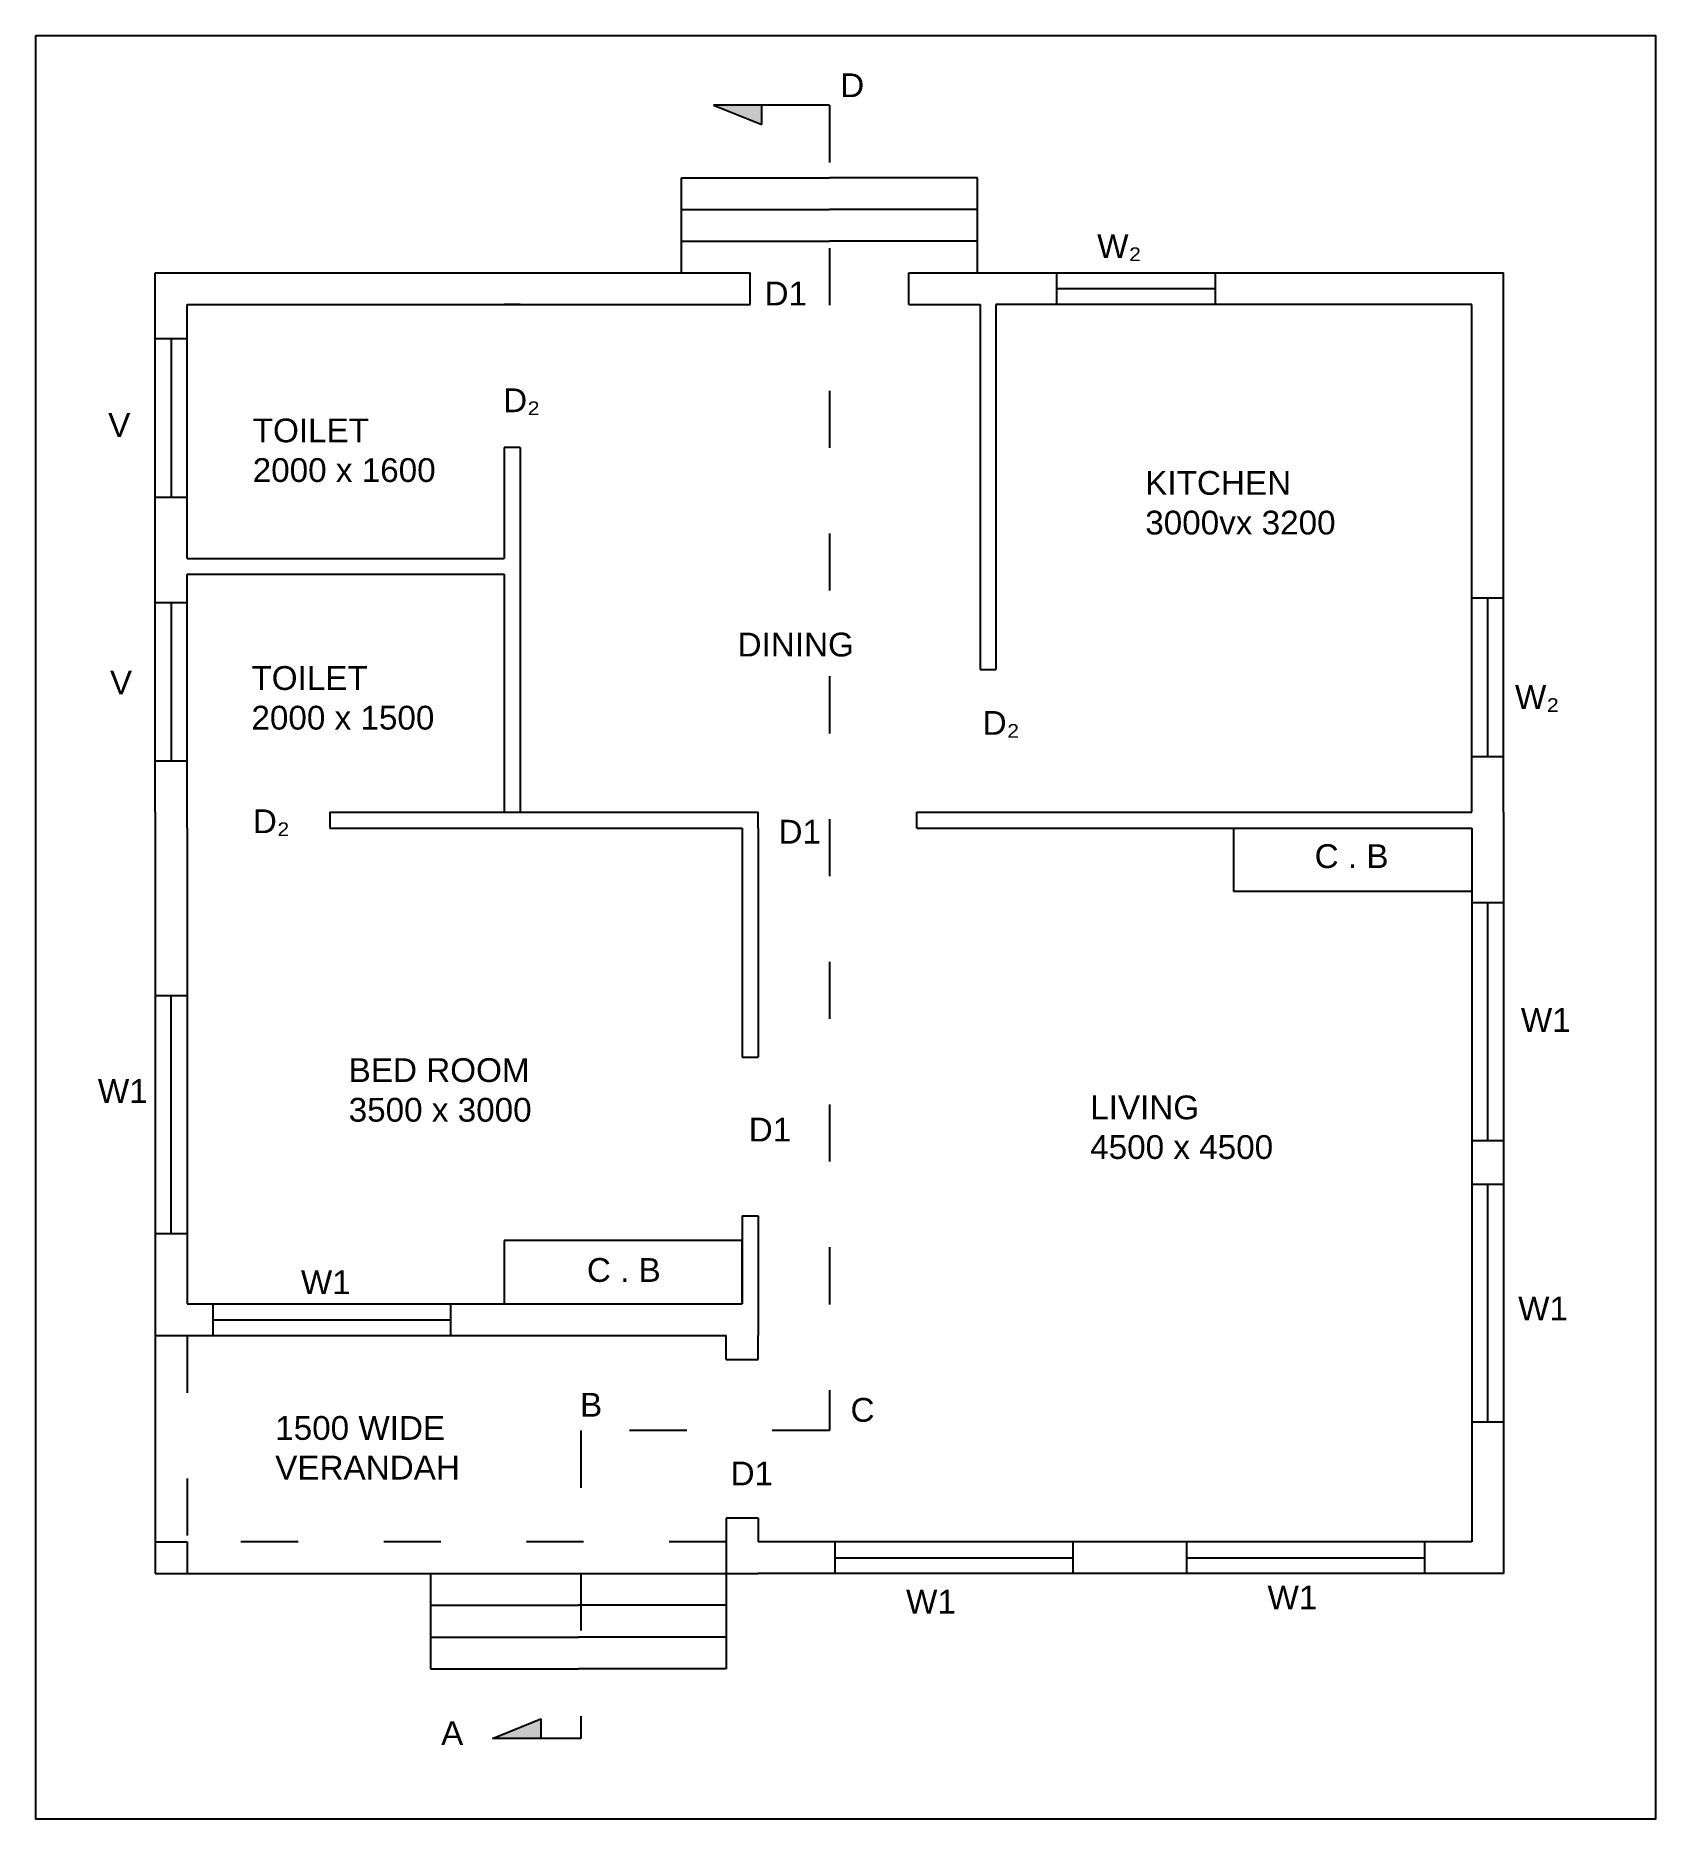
# Model space of a CAD drawing. Header units: millimetres. Extents: x 4008 to 14219, y -4668 to 6577.
import ezdxf

# ---------------------------------------------------------------- set-up
doc = ezdxf.new("R2010")
doc.units = ezdxf.units.MM
doc.header["$LTSCALE"] = 30
doc.linetypes.add('ACAD_ISO03W100', pattern=[30, 12, -18])
doc.styles.get("Standard").update_dxf_attribs({"font": 'arial.ttf'})

msp = doc.modelspace()

# ---------------------------------------------------------------- hatches: boundary and pattern name
h = msp.add_hatch(color=256)
h.dxf.hatch_style = 1
h.paths.add_polyline_path([(8586, 6138), (8281, 6138), (8586, 6016)])
h.paths.add_polyline_path([(7192, -4035), (6888, -4158), (7192, -4158)])

# ---------------------------------------------------------------- linework, layer by layer
for p, q in [((8607, 6138), (8281, 6138)), ((8281, 6138), (8586, 6016)), ((8702, 6138), (8512, 6138)), ((8586, 6016), (8586, 6138)), ((9012, 6138), (8702, 6138)), ((8079, 5081), (8079, 5681)), ((8079, 5681), (9012, 5681)), ((9945, 5681), (9012, 5681)), ((9945, 5081), (9945, 5681)), ((8079, 5481), (9012, 5481)), ((9945, 5481), (9012, 5481)), ((8079, 5281), (9012, 5281)), ((9945, 5281), (9012, 5281)), ((4762, 3281), (4762, 5081)), ((4762, 5081), (8512, 5081)), ((8512, 4881), (8512, 5081)), ((9512, 4881), (9512, 5081)), ((9512, 5081), (13262, 5081)), ((10444, 5081), (10444, 4881)), ((11444, 5081), (11444, 4881)), ((13262, 1681), (13262, 5081)), ((11444, 4981), (10444, 4981)), ((4962, 4881), (6962, 4881)), ((4962, 3281), (4962, 4881)), ((6962, 4881), (8512, 4881)), ((7062, 4881), (6962, 4881)), ((9512, 4881), (9962, 4881)), ((9962, 4881), (9962, 2581)), ((13062, 4881), (10062, 4881)), ((10062, 4881), (10062, 2581)), ((13062, 1681), (13062, 4881)), ((4762, 4667), (4962, 4667)), ((4862, 4667), (4862, 3667)), ((6962, 3981), (6962, 3281)), ((7062, 3981), (6962, 3981)), ((7062, 3981), (7062, 3281)), ((4762, 3667), (4962, 3667)), ((4762, 1681), (4762, 3281)), ((4962, 3281), (6962, 3281)), ((7062, 3281), (7062, 1681)), ((4962, 3181), (6962, 3181)), ((4962, 1581), (4962, 3181)), ((6962, 3181), (6962, 1681)), ((4762, 3004), (4962, 3004)), ((4862, 3004), (4862, 2004)), ((13262, 3030), (13062, 3030)), ((13162, 2030), (13162, 3030)), ((9962, 2581), (10062, 2581)), ((13262, 2030), (13062, 2030)), ((4762, 2004), (4962, 2004)), ((4762, 1681), (4762, -1619)), ((4962, 1581), (4962, -1419)), ((5862, 1681), (8562, 1681)), ((5862, 1681), (5862, 1581)), ((5862, 1581), (8462, 1581)), ((8462, 1581), (8462, 136)), ((8562, 1581), (8562, 1681)), ((8562, 1581), (8562, 136)), ((9562, 1681), (13062, 1681)), ((9562, 1581), (9562, 1681)), ((9562, 1581), (13062, 1581)), ((11562, 1181), (11562, 1581)), ((13062, 1581), (13062, -2919)), ((13262, 1681), (13262, -3119)), ((13062, 1181), (11562, 1181)), ((13062, 1111), (13262, 1111)), ((13162, -389), (13162, 1111)), ((4762, 525), (4962, 525)), ((4862, -975), (4862, 525)), ((8462, 136), (8562, 136)), ((13062, -389), (13262, -389)), ((13062, -663), (13262, -663)), ((13162, -2163), (13162, -663)), ((8462, -864), (8562, -864)), ((8462, -864), (8462, -1419)), ((8562, -864), (8562, -1619)), ((4762, -975), (4962, -975)), ((8462, -1019), (6962, -1019)), ((6962, -1019), (6962, -1419)), ((8462, -1419), (8462, -1019)), ((4962, -1419), (8462, -1419)), ((5124, -1419), (5124, -1619)), ((6624, -1419), (6624, -1619)), ((5124, -1519), (6624, -1519)), ((4762, -1619), (8362, -1619)), ((4762, -1619), (4762, -3119)), ((8362, -1769), (8362, -1619)), ((8562, -1769), (8562, -1619)), ((8362, -1769), (8562, -1769)), ((13062, -2163), (13262, -2163)), ((8562, -2769), (8362, -2769)), ((8362, -2769), (8362, -3119)), ((8562, -2769), (8562, -2919)), ((4762, -2919), (4962, -2919)), ((4962, -2919), (4962, -3119)), ((13062, -2919), (8562, -2919)), ((9046, -2919), (9046, -3119)), ((10546, -2919), (10546, -3119)), ((11264, -2919), (11264, -3119)), ((12764, -2919), (12764, -3119)), ((9046, -3019), (10546, -3019)), ((11264, -3019), (12764, -3019)), ((4762, -3119), (8562, -3119)), ((6497, -3119), (6497, -3719)), ((8362, -3119), (8362, -3719)), ((13262, -3119), (8562, -3119)), ((6497, -3319), (7429, -3319)), ((8362, -3319), (7429, -3319)), ((6497, -3519), (7429, -3519)), ((8362, -3519), (7429, -3519)), ((6497, -3719), (7429, -3719)), ((8362, -3719), (7429, -3719)), ((6888, -4158), (7192, -4035)), ((7192, -4035), (7192, -4158)), ((7213, -4158), (6888, -4158)), ((7444, -4158), (7213, -4158))]:
    msp.add_line(p, q)
at = {"linetype": 'ACAD_ISO03W100'}
for p, q in [((9012, 6138), (9012, -2218)), ((4962, -1619), (4962, -2919)), ((9012, -2218), (7444, -2218)), ((7444, -2218), (7444, -4158)), ((8362, -2919), (4962, -2919))]:
    msp.add_line(p, q, dxfattribs=at)
msp.add_lwpolyline([(4008, 6577), (14219, 6577), (14219, -4668), (4008, -4668)], close=True)

# ---------------------------------------------------------------- texts
at = {"char_height": 150, "attachment_point": 1}
for s, width, insert in [('D', 271.39, (9080, 6339)), ('W{\\fISOCPEUR|b0|i0|c0|p34;₂}', 444.56, (10700, 5324)), ('D1', 444.56, (8603, 5026)), ('D{\\fISOCPEUR|b0|i0|c0|p34;₂}', 444.56, (6955, 4353)), ('V', 271.39, (4465, 4197)), ('TOILET^J2000 x 1600', 1165.81, (5376, 4163)), ('KITCHEN^J3000vx 3200', 1194.9, (11003, 3832)), ('DINING', 150, (8433, 2813)), ('TOILET^J2000 x 1500', 1165.81, (5368, 2602)), ('V', 271.39, (4476, 2574)), ('W{\\fISOCPEUR|b0|i0|c0|p34;₂}', 444.56, (13334, 2482)), ('D{\\fISOCPEUR|b0|i0|c0|p34;₂}', 444.56, (9978, 2319)), ('D{\\fISOCPEUR|b0|i0|c0|p34;₂}', 444.56, (5377, 1699)), ('D1', 444.56, (8691, 1633)), ('C . B', 444.56, (12071, 1479)), ('W1', 444.56, (13371, 446)), ('BED ROOM^J3500 x 3000', 1474.33, (5981, 130)), ('W1', 444.56, (4400, -2)), ('LIVING^J4500 x 4500', 1290.56, (10656, -105)), ('D1', 444.56, (8503, -245)), ('W1', 444.56, (5680, -1207)), ('C . B', 444.56, (7483, -1130)), ('W1', 444.56, (13354, -1373)), ('B', 271.39, (7440, -1980)), ('C', 271.39, (9145, -2012)), ('1500 WIDE ^JVERANDAH', 1410.36, (5518, -2126)), ('D1', 444.56, (8389, -2413)), ('W1', 444.56, (9495, -3221)), ('W1', 444.56, (11774, -3195)), ('A', 271.39, (6564, -4050))]:
    msp.add_mtext_dynamic_manual_height_columns(s, width=width, gutter_width=12.5, heights=[0], dxfattribs=dict(at, insert=insert))

doc.saveas('drawing.dxf')
